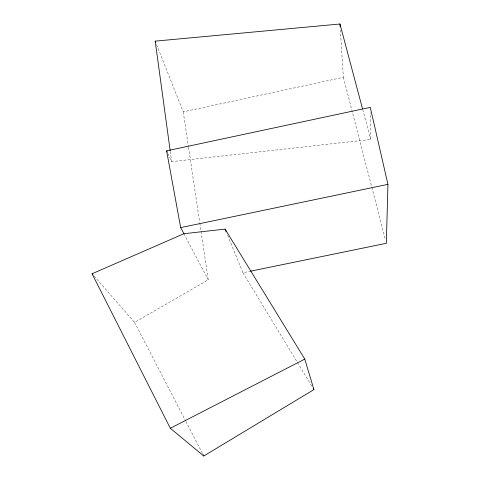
<?xml version="1.0" encoding="UTF-8"?>
<svg xmlns="http://www.w3.org/2000/svg" width="480" height="480" viewBox="0 0 480 480"><rect width="100%" height="100%" fill="white"/><g stroke="black" fill="none" stroke-linecap="round" stroke-linejoin="round"><path stroke-width="0.36" stroke-dasharray="2.4 1.8" d="M94.02 275.994L134.568 322.368L208.23 279.858L199.812 223.224M156.57 44.604L183.252 111.852L343.362 77.316L340.344 29.922M227.628 235.344L242.94 272.736L249.774 271.332M167.88 153.546L171.666 161.628L370.68 139.458L370.332 112.59M242.94 272.736L297.078 361.878M297.462 362.508L312.078 386.58M183.906 233.73L208.23 279.858M134.568 322.368L185.538 420.762M185.88 421.428L202.41 453.342M362.736 109.584L370.68 139.458M343.362 77.316L371.646 186.582M371.832 187.302L385.398 239.724M183.252 111.852L188.406 146.52M188.514 147.258L199.698 222.492M170.256 151.326L171.666 161.628"/><path stroke-width="0.72" d="M183.906 233.73L92.064 273.762L170.316 428.268L203.79 456L313.908 389.592L304.782 359.082L225.078 229.11L183.906 233.73L180.684 227.622L166.614 150.852L370.266 107.364L387.936 184.362L386.328 243.312L250.458 271.194M170.316 428.268L304.782 359.082M180.684 227.622L387.936 184.362M170.16 150.6L155.196 41.136L339.966 24L362.55 108.9M92.064 273.762L93.042 274.878M313.176 388.386L313.908 389.592M203.1 454.668L203.79 456M166.614 150.852L167.25 152.196M225.078 229.11L226.212 231.882M155.196 41.136L155.748 42.522M339.966 24L340.158 26.964"/></g></svg>
